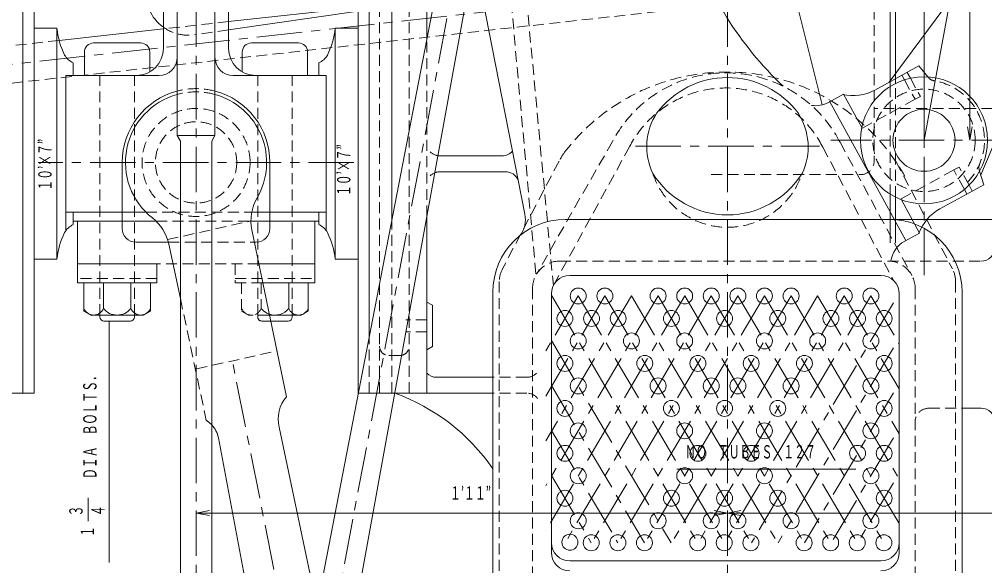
# Model space of a CAD drawing. Units: millimetres, scale not verified. Extents: x -5945 to 5945, y -4205 to 4205.
# Drawn here: x 1744 to 2805, y 602 to 1203 of the extents above; entities that cross this region are included whole.
import ezdxf
from ezdxf.enums import TextEntityAlignment as Align

# ---------------------------------------------------------------- set-up
doc = ezdxf.new("R2010")
doc.units = ezdxf.units.MM
doc.header["$LTSCALE"] = 10
doc.linetypes.add('CHAIN1', pattern=[8, 5, -1, 1, -1])
doc.linetypes.add('DASHED1', pattern=[1.8, 1.2, -0.6])
for name, color, linetype, lineweight in [('0-0_0', 3, 'Continuous', 18), ('0-1_芯', 4, 'CHAIN1', 18), ('0-2_寸法', 2, 'Continuous', 18)]:
    doc.layers.add(name, color=color, linetype=linetype, lineweight=lineweight)
doc.styles.add('ＭＳ ゴシック', font='')
doc.styles.get('ＭＳ ゴシック').set_extended_font_data('MS Gothic')

msp = doc.modelspace()

# ---------------------------------------------------------------- linework, layer by layer
at = {"layer": '0-0_0'}
for p, q in [((2473.93, 1724.38), (2625.89, 1108.83)), ((1747.68, 791.83), (1747.68, 1633.11)), ((1759.98, 791.83), (1759.98, 1633.11)), ((2153, 981.29), (2153, 1294.99)), ((2706.64, 1302.86), (2706.64, 1132.36)), ((2115.98, 791.83), (2115.98, 1293.57)), ((2128.28, 853.62), (2128.28, 1294.04)), ((2191.63, 1180.79), (2191.63, 1293.95)), ((2209.9, 1275.18), (2008.58, 235.42)), ((2242.9, 1268.99), (2053.9, 226.92)), ((2243.84, 1272.16), (2299.32, 988.59)), ((2699.54, 1133.67), (2788.72, 1253.87)), ((2800.4, 1031.91), (2894.12, 1253.54)), ((1902.18, 1171.13), (1902.18, 1238.51)), ((1973.78, 1171.13), (1973.78, 1238.51)), ((1917.18, 1075.03), (1917.18, 1223.51)), ((2115.98, 1216.1), (1973.78, 1200.35)), ((2115.98, 1211.82), (1973.78, 1191.3)), ((1902.18, 1192.43), (1787.56, 1179.74)), ((1825.36, 1176.92), (1877.16, 1176.92)), ((2050.6, 1176.92), (1998.81, 1176.92)), ((1815.36, 1141.13), (1815.36, 1166.92)), ((1887.16, 1166.92), (1887.16, 1145.14)), ((1988.81, 1166.92), (1988.81, 1145.14)), ((2060.6, 1141.13), (2060.6, 1166.92)), ((1803.1, 1141.13), (1803.1, 1155)), ((2072.87, 1141.13), (2072.87, 1155)), ((2732.24, 1151.61), (2683.93, 1125.11)), ((2732.24, 1151.61), (2742.25, 1139.65)), ((1794.96, 1141.13), (1896.79, 1141.13)), ((1794.96, 970.66), (1794.96, 1141.13)), ((2081, 1141.13), (1979.17, 1141.13)), ((2081, 970.66), (2081, 1141.13)), ((2713.61, 1141.39), (2716.37, 1136.36)), ((2719.45, 1144.59), (2722.98, 1138.15)), ((2649.41, 1120.62), (2633, 1111.62)), ((2649.41, 1120.62), (2669.51, 1083.98)), ((2633.94, 1112.86), (2718, 959.59)), ((1917.18, 1075.03), (1958.78, 1075.03)), ((1917.18, 1075.03), (1920.75, 1068.84)), ((1920.75, 1068.84), (1920.75, 170.5)), ((1955.21, 1068.84), (1955.21, 170.5)), ((2274.28, 1052.72), (2206.05, 1052.72)), ((1856.82, 1045.55), (1856.82, 972.82)), ((2019.14, 1045.55), (2019.14, 972.82)), ((2278.25, 1035.27), (2206.05, 1035.27)), ((2803.82, 1021.09), (2799.12, 1035.96)), ((2803.82, 1021.09), (2755.51, 994.6)), ((2791.03, 1014.08), (2787.5, 1020.52)), ((2700.91, 1010.6), (2700.91, 957.2)), ((2785.19, 1010.88), (2782.43, 1015.91)), ((2706.64, 1007.38), (2706.64, 957.2)), ((2713.07, 1004.55), (2733.16, 967.91)), ((1794.96, 990.98), (1882.82, 990.98)), ((1803.1, 990.98), (1803.1, 977.11)), ((1999.22, 990.98), (2081, 990.98)), ((2072.87, 990.98), (2072.87, 977.11)), ((1803.1, 980.91), (1894.19, 980.91)), ((1807.55, 980.91), (1807.55, 913.03)), ((1998.3, 980.91), (2072.87, 980.91)), ((2068.41, 980.91), (2068.41, 913.03)), ((2191.63, 791.83), (2191.63, 986.33)), ((2344.17, 982.92), (2838.35, 982.92)), ((1999.33, 971.33), (2037.25, 787.74)), ((2733.16, 967.91), (2716.76, 958.91)), ((1871.82, 957.82), (1907.59, 957.82)), ((1908.12, 955.56), (1920.75, 896.08)), ((2002.12, 957.82), (2004.14, 957.82)), ((1785.01, 939.06), (1759.98, 939.06)), ((2068.41, 934.08), (2007.03, 934.08)), ((2090.95, 939.06), (2115.98, 939.06)), ((1814.65, 913.03), (1814.65, 882.1)), ((1836.17, 913.03), (1836.17, 884.96)), ((1866.35, 913.03), (1866.35, 884.96)), ((1887.87, 913.03), (1887.87, 882.1)), ((2011.37, 913.03), (2068.41, 913.03)), ((2039.79, 913.03), (2039.79, 884.96)), ((2061.31, 913.03), (2061.31, 882.1)), ((2348.58, 921.19), (2690.7, 921.19)), ((2264.17, 902.92), (2264.17, 448.37)), ((2779.79, 902.92), (2779.79, 10.79)), ((2197.86, 888.41), (2191.63, 891.99)), ((2328.58, 901.19), (2328.58, 616.47)), ((2710.7, 901.19), (2710.7, 616.47)), ((1822.35, 877.66), (1814.65, 882.1)), ((1880.17, 877.66), (1887.87, 882.1)), ((2053.61, 877.66), (2061.31, 882.1)), ((2197.86, 843.15), (2197.86, 888.41)), ((1822.35, 877.66), (1880.17, 877.66)), ((1832.35, 877.66), (1832.35, 875.49)), ((1836.69, 871.15), (1865.83, 871.15)), ((1870.17, 877.66), (1870.17, 875.49)), ((2053.61, 877.66), (2018.68, 877.66)), ((2039.27, 871.15), (2020.02, 871.15)), ((2043.61, 877.66), (2043.61, 875.49)), ((2197.86, 843.15), (2191.63, 839.57)), ((2264.17, 809.28), (2202.24, 809.28)), ((1575.23, 791.83), (1759.98, 791.83)), ((2264.17, 791.83), (2115.98, 791.83)), ((2779.79, 775.21), (2800.82, 775.21)), ((2029.37, 754.43), (2170.69, 80.23)), ((1962.56, 742.81), (2056.01, 246.88)), ((2348.58, 607.26), (2690.7, 607.26))]:
    msp.add_line(p, q, dxfattribs=at)
at = {"layer": '0-0_0', "color": 1, "linetype": 'DASHED1'}
for p, q in [((2139.69, 791.83), (2139.69, 1633.11)), ((2172.09, 791.83), (2172.09, 1633.11)), ((2250.19, 1598.29), (2311.58, 921.66)), ((2276.11, 1494.22), (2330.7, 910.15)), ((2683.19, 1268.66), (2683.19, 1047.13)), ((2552.84, 1223.38), (1536.43, 1110.66)), ((1973.78, 1200.35), (1902.18, 1192.43)), ((1973.78, 1191.3), (1936.26, 1185.89)), ((1787.56, 1179.74), (1531.91, 1151.44)), ((2191.63, 986.33), (2191.63, 1180.79)), ((1832.35, 877.66), (1832.35, 1141.13)), ((1870.17, 877.66), (1870.17, 1141.13)), ((2005.8, 877.66), (2005.8, 1141.13)), ((2043.61, 877.66), (2043.61, 1141.13)), ((2716.37, 1136.36), (2728.1, 1114.96)), ((2722.98, 1138.15), (2733.95, 1118.17)), ((2742.25, 1139.65), (2742.91, 1138.86)), ((2700.91, 1129.14), (2700.91, 1010.6)), ((2706.64, 1007.38), (2706.64, 1132.36)), ((2831.31, 1105.02), (2683.19, 1105.02)), ((2395.69, 1068.57), (2312.13, 922.62)), ((2414.71, 1063.37), (2330.7, 910.15)), ((2626.68, 1062.46), (2704.84, 915.33)), ((2645.71, 1067.67), (2724.71, 921.19)), ((2336.87, 1046.79), (2274.69, 928.38)), ((2707.09, 1046.79), (2769.28, 928.38)), ((2787.5, 1020.52), (2776.54, 1040.51)), ((2504.18, 1032.13), (2668.19, 1032.13)), ((2782.43, 1015.91), (2770.69, 1037.3)), ((2799.12, 1035.96), (2798.81, 1036.94)), ((1882.82, 990.98), (1999.22, 990.98)), ((1894.19, 980.91), (1998.3, 980.91)), ((1906.74, 960.71), (1998.3, 981.19)), ((2153, 791.83), (2153, 981.29)), ((1907.59, 957.82), (2002.12, 957.82)), ((2007.03, 934.08), (1894.97, 934.08)), ((2337.78, 937.06), (2800.82, 937.06)), ((1894.97, 917.85), (1807.55, 917.85)), ((1981, 917.85), (2068.41, 917.85)), ((1988.09, 913.03), (1988.09, 882.1)), ((2009.61, 913.03), (2009.61, 884.96)), ((2271.25, 914.43), (2271.25, 445.25)), ((2772.71, 914.43), (2772.71, 258.69)), ((2307.78, 907.06), (2307.78, 483.91)), ((2728.24, 907.06), (2728.24, 223.93)), ((1920.75, 896.08), (1949.28, 761.74)), ((1995.79, 877.66), (1988.09, 882.1)), ((2018.68, 877.66), (1995.79, 877.66)), ((2005.8, 877.66), (2005.8, 875.49)), ((2020.02, 871.15), (2010.13, 871.15)), ((2191.63, 872.28), (2168.59, 872.28)), ((2128.28, 791.83), (2128.28, 853.62)), ((2191.63, 859.28), (2168.59, 859.28)), ((1938.53, 818.51), (2026.81, 838.25)), ((2149.69, 833.31), (2162.09, 833.31)), ((2301.42, 809.28), (2264.17, 809.28)), ((2301.42, 791.83), (2264.17, 791.83)), ((2743.24, 775.21), (2779.79, 775.21))]:
    msp.add_line(p, q, dxfattribs=at)
at = {"layer": '0-0_0'}
for points in [[(2695.71, 1307.27), (2700.91, 1302.86), (2700.91, 1129.14)], [(1958.78, 1223.51), (1958.78, 1075.03), (1955.21, 1068.84)], [(1785.01, 939.06), (1785.01, 1193.06), (1759.98, 1193.06)], [(2090.95, 939.06), (2090.95, 1193.06), (2115.98, 1193.06)], [(1807.55, 934.08), (1894.97, 934.08), (1894.97, 913.03), (1807.55, 913.03)]]:
    msp.add_lwpolyline(points, dxfattribs=at)
at = {"layer": '0-0_0', "color": 1, "linetype": 'DASHED1'}
for points in [[(2733.95, 1118.17), (2728.1, 1114.96), (2669.99, 1083.09)], [(2776.54, 1040.51), (2770.69, 1037.3), (2712.58, 1005.43)], [(1981, 934.08), (1981, 913.03), (2011.37, 913.03)]]:
    msp.add_lwpolyline(points, dxfattribs=at)
at = {"layer": '0-0_0'}
for centre, radius in [((2737.98, 1069.87), 69.91), ((2737.98, 1069.87), 34.1), ((2358.03, 898.68), 8.77), ((2387.26, 898.68), 8.77), ((2445.72, 898.68), 8.77), ((2474.96, 898.68), 8.77), ((2504.19, 898.68), 8.77), ((2533.42, 898.68), 8.77), ((2562.65, 898.68), 8.77), ((2591.88, 898.68), 8.77), ((2650.34, 898.68), 8.77), ((2679.58, 898.68), 8.77), ((2343.41, 873.96), 8.77), ((2372.65, 873.96), 8.77), ((2401.88, 873.96), 8.77), ((2460.34, 873.96), 8.77), ((2518.8, 873.96), 8.77), ((2577.27, 873.96), 8.77), ((2635.73, 873.96), 8.77), ((2664.96, 873.96), 8.77), ((2694.19, 873.96), 8.77), ((2358.03, 849.24), 8.77), ((2416.49, 849.24), 8.77), ((2474.96, 849.24), 8.77), ((2562.65, 849.24), 8.77), ((2621.11, 849.24), 8.77), ((2679.58, 849.24), 8.77), ((2343.41, 824.52), 8.77), ((2431.11, 824.52), 8.77), ((2489.57, 824.52), 8.77), ((2548.03, 824.52), 8.77), ((2606.5, 824.52), 8.77), ((2694.19, 824.52), 8.77), ((2358.03, 799.8), 8.77), ((2445.72, 799.8), 8.77), ((2504.19, 799.8), 8.77), ((2533.42, 799.8), 8.77), ((2591.88, 799.8), 8.77), ((2679.58, 799.8), 8.77), ((2343.41, 775.08), 8.77), ((2460.34, 775.08), 8.77), ((2518.8, 775.08), 8.77), ((2577.27, 775.08), 8.77), ((2694.19, 775.08), 8.77), ((2358.03, 750.36), 8.77), ((2474.96, 750.36), 8.77), ((2562.65, 750.36), 8.77), ((2679.58, 750.36), 8.77), ((2343.41, 725.64), 8.77), ((2489.57, 725.64), 8.77), ((2548.03, 725.64), 8.77), ((2664.96, 725.64), 8.77), ((2694.19, 725.64), 8.77), ((2358.03, 700.92), 8.77), ((2474.96, 700.92), 8.77), ((2562.65, 700.92), 8.77), ((2679.58, 700.92), 8.77), ((2343.41, 676.2), 8.77), ((2460.34, 676.2), 8.77), ((2518.8, 676.2), 8.77), ((2577.27, 676.2), 8.77), ((2694.19, 676.2), 8.77), ((2358.03, 651.48), 8.77), ((2445.72, 651.48), 8.77), ((2504.19, 651.48), 8.77), ((2533.42, 651.48), 8.77), ((2591.88, 651.48), 8.77), ((2679.58, 651.48), 8.77), ((2348.88, 627.84), 8.77), ((2372.32, 627.3), 8.77), ((2401.56, 627.3), 8.77), ((2430.79, 627.3), 8.77), ((2489.25, 627.3), 8.77), ((2518.48, 627.3), 8.77), ((2547.71, 627.3), 8.77), ((2606.18, 627.3), 8.77), ((2635.41, 627.3), 8.77), ((2664.64, 627.3), 8.77), ((2693.87, 627.3), 8.77)]:
    msp.add_circle(centre, radius, dxfattribs=at)
at = {"layer": '0-0_0', "color": 1, "linetype": 'DASHED1'}
for centre, radius in [((2737.98, 1069.87), 56.3), ((1937.98, 1045.55), 59.39), ((1937.98, 1045.55), 44.71)]:
    msp.add_circle(centre, radius, dxfattribs=at)
at = {"layer": '0-0_0'}
for centre, radius, start, end in [((2847.54, 1408.49), 384.45, 197.1729, 226.56593), ((1929.54, 1232.45), 47.04, 172.59516, 234.43658), ((1877.61, 1203.88), 93.23, 186.6661, 205.58288), ((1998.35, 1203.88), 93.23, 334.41712, 353.3339), ((1825.36, 1166.92), 10, 90, 180), ((1872.18, 1171.13), 30, 270, 0), ((1877.16, 1166.92), 10, 0, 90), ((2003.78, 1171.13), 30, 180, 270), ((1998.81, 1166.92), 10, 90, 180), ((2050.6, 1166.92), 10, 0, 90), ((1811.61, 1174.08), 20.89, 210.04465, 245.96657), ((1897.18, 1161.13), 20, 270, 0), ((1978.78, 1161.13), 20, 180, 270), ((2064.36, 1174.08), 20.89, 294.03343, 329.95535), ((2521.98, 1042.18), 96.67, 36.67568, 143.32432), ((2659.89, 1168.95), 50, 257.05971, 298.74172), ((1937.98, 1045.55), 81.16, 104.8491, 180), ((1937.98, 1045.55), 77.59, 105.54803, 231.8761), ((1937.98, 1045.55), 81.16, 0, 75.1509), ((1937.98, 1045.55), 77.59, 329.83691, 74.45197), ((2618.58, 1137.92), 30, 261.89674, 298.74172), ((2501.1, 1062.67), 67.8, 146.68042, 205.51052), ((2542.86, 1062.67), 67.8, 334.48948, 33.31958), ((2274.28, 1067.72), 15, 270, 319.78551), ((2278.25, 1020.27), 15, 24.50453, 90), ((2521.98, 1084.56), 96.67, 211.90348, 328.09652), ((2048.3, 981.44), 50, 149.83691, 191.66817), ((2269.88, 982.83), 30, 324.80521, 11.06905), ((2779.55, 950.76), 50, 118.74172, 160.42373), ((1811.61, 958.03), 20.89, 114.03343, 149.95535), ((1859.21, 945.18), 50, 11.98929, 51.8761), ((2064.36, 958.03), 20.89, 30.04465, 65.96657), ((2344.17, 902.92), 80, 90, 180), ((2699.79, 902.92), 80, 0, 90), ((1877.61, 928.23), 93.23, 154.41712, 173.3339), ((1871.82, 972.82), 15, 180, 270), ((2004.14, 972.82), 15, 270, 0), ((1998.35, 928.23), 93.23, 6.6661, 25.58288), ((2731.18, 932.6), 30, 118.74172, 171.79703), ((2800.82, 952.06), 15, 270, 360), ((2348.58, 901.19), 20, 90, 180), ((2690.7, 901.19), 20, 0, 90), ((1825.41, 889.24), 11.58, 201.6685, 338.3315), ((1851.26, 896.9), 19.24, 218.35129, 321.64871), ((1877.11, 889.24), 11.58, 201.6685, 338.3315), ((2024.7, 896.9), 19.24, 251.06896, 321.64871), ((2050.55, 889.24), 11.58, 201.6685, 338.3315), ((1836.69, 875.49), 4.34, 180, 270), ((1865.83, 875.49), 4.34, 270, 0), ((2039.27, 875.49), 4.34, 270, 0), ((2202.24, 824.28), 15, 225, 270), ((2065.08, 763.57), 36.86, 139.02685, 194.36159), ((2079.92, 581.11), 224.15, 34.71536, 70.06394), ((2800.82, 760.21), 15, 360, 90), ((1933.69, 736.69), 29.51, 11.96658, 43.16575), ((2348.58, 627.26), 20, 180, 270), ((2690.7, 627.26), 20, 270, 0), ((2348.58, 616.47), 20, 180, 270), ((2690.7, 616.47), 20, 270, 0)]:
    msp.add_arc(centre, radius, start, end, dxfattribs=at)
at = {"layer": '0-0_0', "color": 1, "linetype": 'DASHED1'}
for centre, radius, start, end in [((1929.54, 1232.45), 47.04, 234.43658, 278.21052), ((2521.27, 920.77), 224.18, 29.31421, 141.97033), ((2520.46, 1003.23), 140.85, 27.22591, 152.35865), ((2750.58, 1145.28), 10, 219.93581, 260.51543), ((2737.98, 1069.87), 66.46, 315.97116, 80.51543), ((1937.98, 1045.55), 81.16, 75.1509, 104.8491), ((2520.46, 1008.12), 119.32, 27.09596, 152.41404), ((1937.98, 1045.55), 77.59, 74.45197, 105.54803), ((2206.05, 1067.72), 15, 225, 270), ((2407.7, 1009.6), 80, 141.97033, 152.29408), ((2668.19, 1047.13), 15, 270, 0), ((2808.34, 1039.96), 10, 156.96801, 197.54762), ((2206.05, 1020.27), 15, 90, 135), ((2521.98, 1060.7), 86.47, 198.35565, 341.64435), ((2337.78, 907.06), 30, 90, 180), ((2698.24, 907.06), 30, 0, 90), ((2301.25, 914.43), 30, 152.29408, 180), ((2742.71, 914.43), 30, 0, 27.70592), ((1998.85, 889.24), 11.58, 201.6685, 338.3315), ((2024.7, 896.9), 19.24, 218.35129, 251.06896), ((2010.13, 875.49), 4.34, 180, 270), ((2149.69, 843.31), 10, 180, 270), ((2162.09, 843.31), 10, 270, 0), ((2301.42, 824.28), 15, 270, 323.41775), ((2301.42, 776.83), 15, 36.58225, 90), ((2743.24, 760.21), 15, 90, 180), ((1933.69, 736.69), 29.51, 43.16575, 58.10477)]:
    msp.add_arc(centre, radius, start, end, dxfattribs=at)
at = {"layer": '0-1_芯'}
for p, q in [((1937.98, -507.15), (1937.98, 3085.49)), ((2521.98, -507.15), (2521.98, 3085.49)), ((2737.98, 921.69), (2737.98, 1553.78)), ((1983.23, -24.87), (2257.1, 1435.83)), ((1050.63, 1077.47), (3040.04, 1297.91)), ((2420.82, 1063.37), (2623.14, 1063.37)), ((2840.28, 1069.87), (2635.68, 1069.87)), ((2111.52, 1045.55), (1764.45, 1045.55)), ((2416.49, 898.68), (2322.22, 739.24)), ((2387.26, 898.68), (2322.22, 788.68)), ((2445.72, 898.68), (2322.22, 689.8)), ((2474.96, 898.68), (2322.22, 640.36)), ((2358.03, 898.68), (2322.22, 838.12)), ((2328.8, 898.68), (2489.25, 627.3)), ((2504.19, 898.68), (2343.73, 627.3)), ((2358.03, 898.68), (2518.48, 627.3)), ((2533.42, 898.68), (2372.97, 627.3)), ((2387.26, 898.68), (2547.71, 627.3)), ((2562.65, 898.68), (2402.2, 627.3)), ((2416.49, 898.68), (2576.94, 627.3)), ((2591.88, 898.68), (2431.43, 627.3)), ((2445.72, 898.68), (2606.18, 627.3)), ((2621.11, 898.68), (2460.66, 627.3)), ((2474.96, 898.68), (2635.41, 627.3)), ((2650.34, 898.68), (2489.89, 627.3)), ((2504.19, 898.68), (2664.64, 627.3)), ((2679.58, 898.68), (2519.12, 627.3)), ((2533.42, 898.68), (2693.87, 627.3)), ((2562.65, 898.68), (2710.7, 648.28)), ((2591.88, 898.68), (2710.7, 697.72)), ((2621.11, 898.68), (2710.7, 747.16)), ((2650.34, 898.68), (2710.7, 796.61)), ((2679.58, 898.68), (2710.7, 846.05)), ((2704.34, 891.12), (2548.36, 627.3)), ((2328.58, 849.61), (2460.02, 627.3)), ((2704.34, 841.68), (2577.59, 627.3)), ((2226.67, -422.19), (1977.71, 827.88)), ((2328.58, 800.17), (2430.79, 627.3)), ((2704.34, 792.24), (2606.82, 627.3)), ((2328.58, 750.73), (2401.56, 627.3)), ((2704.34, 742.8), (2636.05, 627.3)), ((2328.58, 701.29), (2372.32, 627.3)), ((2704.34, 693.36), (2665.28, 627.3))]:
    msp.add_line(p, q, dxfattribs=at)
for radius, start, end in [(309.46, 13.56064, 114.88368), (231.83, 8.72054, 129.27968)]:
    msp.add_arc((2737.98, 1069.87), radius, start, end, dxfattribs=at)
at = {"layer": '0-2_寸法'}
for p, q in [((2788.23, 1784.06), (2788.23, 1069.87)), ((2788.23, 1069.87), (2785.62, 1084.64)), ((2788.23, 1069.87), (2790.83, 1084.64)), ((1842.54, 871.15), (1842.54, 605.51)), ((2466.24, 708.32), (2662.94, 708.32)), ((1819.24, 650.96), (1819.24, 676.6)), ((1937.98, 660), (1952.75, 657.39)), ((2521.98, 660), (2507.21, 662.6)), ((2521.98, 660), (2507.21, 657.39)), ((2521.98, 660), (2536.75, 657.39))]:
    msp.add_line(p, q, dxfattribs=at)
for points in [[(2737.98, 1069.87), (2737.98, 1379.33), (2735.38, 1364.56)], [(2737.98, 1069.87), (2780.21, 1297.82), (2774.96, 1283.77)], [(2521.98, 660), (1937.98, 660), (1952.75, 662.6)], [(3016.98, 660), (2521.98, 660), (2536.75, 662.6)]]:
    msp.add_lwpolyline(points, dxfattribs=at)

# ---------------------------------------------------------------- texts
at = {"layer": '0-2_寸法', "style": 'ＭＳ ゴシック', "width": 0.6}
for s, p in [('１０’×７”', (1783.66, 1014.44)), ('１０’×７”', (2111.99, 1008.49)), ('ＤＩＡ\u3000ＢＯＬＴＳ．', (1833.04, 697.33)), ('３', (1817.74, 656.27)), ('４', (1842.13, 656.43)), ('１', (1830.41, 633.6))]:
    msp.add_text(s, height=14.66, rotation=90, dxfattribs=at).set_placement(p, align=Align.BOTTOM_LEFT)
for s, p in [('ＮＯ\u3000ＴＵＢＥＳ\u3000１２７', (2475.38, 715.59)), ('１’１１”', (2217.04, 670.26))]:
    msp.add_text(s, height=14.66, dxfattribs=at).set_placement(p, align=Align.BOTTOM_LEFT)

doc.saveas('drawing.dxf')
